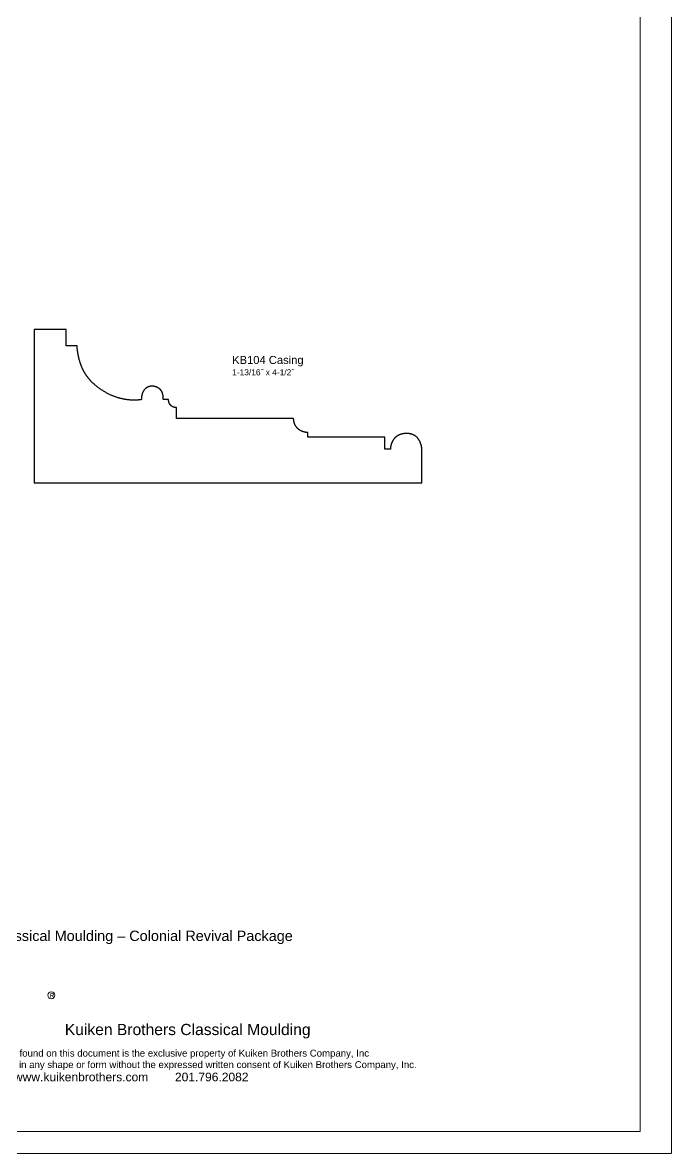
# Model space of a CAD drawing. Extents: x -4.3 to 9, y -5.5 to 16.6.
# Drawn here: x 1.44 to 8.98, y -5.5 to 7.64 of the extents above; entities that cross this region are included whole.
import ezdxf

# ---------------------------------------------------------------- set-up
doc = ezdxf.new("R2010")
doc.units = 0
doc.header["$MEASUREMENT"] = 0
doc.layers.add('DO NOT PLOT', color=2, linetype='Continuous', plot=False)
doc.layers.add('LAYER_1', color=7, linetype='Continuous')

# ---------------------------------------------------------------- blocks, each defined once
blk = doc.blocks.new('KB104- Casing')
at = {"flags": 128}
blk.add_lwpolyline([(0, 1.09349), (0, 1.0667), (0, 1.03974), (0, 1.01265), (0, 0.98545), (0, 0.95815), (0, 0.93079), (0, 0.90339), (0, 0.87596), (0, 0.84854), (0, 0.82114), (0, 0.79379), (0, 0.76652), (0, 0.73934), (0, 0.71227), (0, 0.68535), (0, 0.6586), (0, 0.63203), (0, 0.60567), (0, 0.57954), (0, 0.55368), (0, 0.52809), (0, 0.5028), (0, 0.47785), (0, 0.45324), (0, 0.429), (0, 0.40516), (0, 0.38174), (0, 0.35876), (0, 0.33625), (0, 0.31422), (0, 0.29271), (0, 0.27173), (0, 0.25131), (0, 0.23147), (0, 0.21223), (0, 0.19362), (0, 0.17566), (0, 0.15837), (0, 0.14178), (0, 0.12591), (0, 0.11078), (0, 0.09642), (0, 0.08285), (0, 0.07008), (0, 0.05816), (0, 0.04709), (0, 0.0369), (0, 0.02762), (0, 0.01926), (0, 0.01186), (0, 0.00543), (0, 0), (0, -0.00442), (0, -0.00779), (0, -0.01009), (0, -0.0113), (0.00023, -0.0115), (0.0028, -0.0115), (0.00813, -0.0115), (0.01617, -0.0115), (0.02687, -0.0115), (0.04015, -0.0115), (0.05597, -0.0115), (0.07427, -0.0115), (0.09498, -0.0115), (0.11805, -0.0115), (0.14342, -0.0115), (0.17104, -0.0115), (0.20083, -0.0115), (0.23275, -0.0115), (0.26674, -0.0115), (0.30273, -0.0115), (0.34067, -0.0115), (0.3805, -0.0115), (0.42216, -0.0115), (0.4656, -0.0115), (0.51075, -0.0115), (0.55756, -0.0115), (0.60596, -0.0115), (0.6559, -0.0115), (0.70733, -0.0115), (0.76017, -0.0115), (0.81438, -0.0115), (0.8699, -0.0115), (0.92666, -0.0115), (0.98461, -0.0115), (1.04368, -0.0115), (1.10383, -0.0115), (1.16499, -0.0115), (1.22711, -0.0115), (1.29012, -0.0115), (1.35396, -0.0115), (1.41859, -0.0115), (1.48393, -0.0115), (1.54994, -0.0115), (1.61655, -0.0115), (1.6837, -0.0115), (1.75134, -0.0115), (1.8194, -0.0115), (1.88783, -0.0115), (1.95658, -0.0115), (2.02557, -0.0115), (2.09476, -0.0115), (2.16408, -0.0115), (2.23348, -0.0115), (2.30289, -0.0115), (2.37226, -0.0115), (2.44154, -0.0115), (2.51065, -0.0115), (2.57955, -0.0115), (2.64817, -0.0115), (2.71646, -0.0115), (2.78436, -0.0115), (2.85181, -0.0115), (2.91874, -0.0115), (2.98511, -0.0115), (3.05085, -0.0115), (3.11591, -0.0115), (3.18022, -0.0115), (3.24373, -0.0115), (3.30638, -0.0115), (3.36812, -0.0115), (3.42887, -0.0115), (3.48859, -0.0115), (3.54721, -0.0115), (3.60468, -0.0115), (3.66094, -0.0115), (3.71592, -0.0115), (3.76958, -0.0115), (3.82185, -0.0115), (3.87268, -0.0115), (3.922, -0.0115), (3.96976, -0.0115), (4.01589, -0.0115), (4.06035, -0.0115), (4.10307, -0.0115), (4.14399, -0.0115), (4.18305, -0.0115), (4.22021, -0.0115), (4.25538, -0.0115), (4.28853, -0.0115), (4.31959, -0.0115), (4.3485, -0.0115), (4.3752, -0.0115), (4.39964, -0.0115), (4.42175, -0.0115), (4.44148, -0.0115), (4.45877, -0.0115), (4.47356, -0.0115), (4.48579, -0.0115), (4.49541, -0.0115), (4.50235, -0.0115), (4.50656, -0.0115), (4.50797, -0.0115), (4.50797, -0.01138), (4.50797, -0.01102), (4.50797, -0.01042), (4.50797, -0.0096), (4.50797, -0.00855), (4.50797, -0.00728), (4.50797, -0.0058), (4.50797, -0.00411), (4.50797, -0.00222), (4.50797, -0.00012), (4.50797, 0.00217), (4.50797, 0.00464), (4.50797, 0.00731), (4.50797, 0.01015), (4.50797, 0.01316), (4.50797, 0.01634), (4.50797, 0.01969), (4.50797, 0.0232), (4.50797, 0.02686), (4.50797, 0.03067), (4.50797, 0.03462), (4.50797, 0.03872), (4.50797, 0.04294), (4.50797, 0.0473), (4.50797, 0.05178), (4.50797, 0.05638), (4.50797, 0.06109), (4.50797, 0.06591), (4.50797, 0.07084), (4.50797, 0.07586), (4.50797, 0.08098), (4.50797, 0.08618), (4.50797, 0.09147), (4.50797, 0.09684), (4.50797, 0.10229), (4.50797, 0.1078), (4.50797, 0.11337), (4.50797, 0.11901), (4.50797, 0.12469), (4.50797, 0.13043), (4.50797, 0.13621), (4.50797, 0.14203), (4.50797, 0.14788), (4.50797, 0.15376), (4.50797, 0.15967), (4.50797, 0.16559), (4.50797, 0.17153), (4.50797, 0.17747), (4.50797, 0.18342), (4.50797, 0.18937), (4.50797, 0.19531), (4.50797, 0.20124), (4.50797, 0.20715), (4.50797, 0.21304), (4.50797, 0.21891), (4.50797, 0.22474), (4.50797, 0.23054), (4.50797, 0.23629), (4.50797, 0.242), (4.50797, 0.24765), (4.50797, 0.25325), (4.50797, 0.25879), (4.50797, 0.26426), (4.50797, 0.26966), (4.50797, 0.27499), (4.50797, 0.28023), (4.50797, 0.28538), (4.50797, 0.29045), (4.50797, 0.29541), (4.50797, 0.30028), (4.50797, 0.30503), (4.50797, 0.30968), (4.50797, 0.31421), (4.50797, 0.31862), (4.50797, 0.3229), (4.50797, 0.32704), (4.50797, 0.33105), (4.50797, 0.33492), (4.50797, 0.33865), (4.50797, 0.34222), (4.50797, 0.34563), (4.50797, 0.34888), (4.50797, 0.35197), (4.50797, 0.35488), (4.50797, 0.35761), (4.50797, 0.36017), (4.50797, 0.36253), (4.50797, 0.36471), (4.50797, 0.36669), (4.50797, 0.36846), (4.50797, 0.37003), (4.50797, 0.37138), (4.50797, 0.37252), (4.50797, 0.37344), (4.50797, 0.37413), (4.50797, 0.37459), (4.50797, 0.3748), (4.50797, 0.37485), (4.50797, 0.37497), (4.50797, 0.37522), (4.50795, 0.37558), (4.50794, 0.37604), (4.50791, 0.37662), (4.50788, 0.3773), (4.50784, 0.37808), (4.50779, 0.37897), (4.50773, 0.37995), (4.50766, 0.38103), (4.50757, 0.3822), (4.50747, 0.38347), (4.50735, 0.38482), (4.50721, 0.38626), (4.50706, 0.38778), (4.50689, 0.38938), (4.5067, 0.39106), (4.50648, 0.39282), (4.50625, 0.39465), (4.50599, 0.39655), (4.50571, 0.39853), (4.5054, 0.40056), (4.50506, 0.40266), (4.5047, 0.40483), (4.50431, 0.40705), (4.50389, 0.40933), (4.50343, 0.41166), (4.50295, 0.41405), (4.50243, 0.41648), (4.50188, 0.41896), (4.50129, 0.42149), (4.50067, 0.42406), (4.5, 0.42666), (4.4993, 0.42931), (4.49856, 0.43198), (4.49778, 0.4347), (4.49696, 0.43744), (4.49609, 0.4402), (4.49518, 0.44299), (4.49422, 0.44581), (4.49322, 0.44864), (4.49217, 0.4515), (4.49107, 0.45436), (4.48992, 0.45724), (4.48872, 0.46013), (4.48747, 0.46303), (4.48616, 0.46593), (4.4848, 0.46884), (4.48339, 0.47174), (4.48192, 0.47464), (4.48039, 0.47754), (4.4788, 0.48043), (4.47715, 0.48331), (4.47545, 0.48618), (4.47368, 0.48904), (4.47185, 0.49188), (4.46995, 0.4947), (4.46799, 0.4975), (4.46596, 0.50027), (4.46387, 0.50302), (4.4617, 0.50573), (4.45947, 0.50842), (4.45716, 0.51107), (4.45479, 0.51369), (4.45234, 0.51626), (4.44982, 0.5188), (4.44722, 0.52129), (4.44455, 0.52373), (4.4418, 0.52613), (4.43897, 0.52848), (4.43606, 0.53077), (4.43307, 0.533), (4.43, 0.53518), (4.42684, 0.5373), (4.42361, 0.53935), (4.42028, 0.54133), (4.41687, 0.54325), (4.41338, 0.5451), (4.40979, 0.54688), (4.40612, 0.54857), (4.40236, 0.55019), (4.3985, 0.55173), (4.39455, 0.55319), (4.39051, 0.55456), (4.38637, 0.55585), (4.38214, 0.55704), (4.37781, 0.55814), (4.37338, 0.55915), (4.36886, 0.56005), (4.36423, 0.56086), (4.3595, 0.56157), (4.35467, 0.56217), (4.34973, 0.56266), (4.34469, 0.56304), (4.33955, 0.56331), (4.33429, 0.56347), (4.32887, 0.5635), (4.32319, 0.56343), (4.31762, 0.56323), (4.31217, 0.56293), (4.30683, 0.56252), (4.30161, 0.562), (4.29649, 0.56138), (4.29149, 0.56066), (4.28659, 0.55984), (4.2818, 0.55892), (4.27712, 0.55791), (4.27254, 0.55681), (4.26807, 0.55562), (4.2637, 0.55434), (4.25943, 0.55298), (4.25526, 0.55153), (4.25119, 0.55001), (4.24722, 0.5484), (4.24334, 0.54672), (4.23956, 0.54497), (4.23588, 0.54315), (4.23229, 0.54126), (4.22879, 0.53931), (4.22538, 0.53729), (4.22206, 0.53521), (4.21883, 0.53308), (4.21568, 0.53088), (4.21262, 0.52864), (4.20965, 0.52634), (4.20676, 0.52399), (4.20395, 0.5216), (4.20123, 0.51916), (4.19858, 0.51668), (4.19601, 0.51417), (4.19352, 0.51161), (4.19111, 0.50902), (4.18877, 0.5064), (4.18651, 0.50375), (4.18432, 0.50107), (4.1822, 0.49836), (4.18015, 0.49564), (4.17817, 0.49289), (4.17626, 0.49013), (4.17441, 0.48735), (4.17263, 0.48455), (4.17092, 0.48175), (4.16927, 0.47893), (4.16768, 0.47612), (4.16615, 0.47329), (4.16468, 0.47047), (4.16327, 0.46765), (4.16192, 0.46483), (4.16063, 0.46201), (4.15939, 0.45921), (4.1582, 0.45642), (4.15706, 0.45363), (4.15598, 0.45087), (4.15495, 0.44812), (4.15396, 0.44539), (4.15303, 0.44269), (4.15214, 0.44001), (4.1513, 0.43735), (4.1505, 0.43473), (4.14974, 0.43214), (4.14903, 0.42958), (4.14835, 0.42706), (4.14772, 0.42458), (4.14712, 0.42214), (4.14656, 0.41975), (4.14604, 0.4174), (4.14555, 0.4151), (4.1451, 0.41285), (4.14467, 0.41066), (4.14428, 0.40852), (4.14392, 0.40644), (4.14359, 0.40442), (4.14328, 0.40246), (4.143, 0.40057), (4.14275, 0.39874), (4.14252, 0.39699), (4.14232, 0.39531), (4.14213, 0.3937), (4.14197, 0.39217), (4.14182, 0.39072), (4.14169, 0.38935), (4.14158, 0.38807), (4.14149, 0.38688), (4.14141, 0.38577), (4.14134, 0.38475), (4.14129, 0.38383), (4.14124, 0.38301), (4.14121, 0.38228), (4.14118, 0.38166), (4.14116, 0.38113), (4.14115, 0.38072), (4.14114, 0.38041), (4.14114, 0.38022), (4.14114, 0.38013), (4.14113, 0.38013), (4.14108, 0.38013), (4.14099, 0.38013), (4.14087, 0.38013), (4.1407, 0.38013), (4.14051, 0.38013), (4.14028, 0.38013), (4.14001, 0.38013), (4.13971, 0.38013), (4.13938, 0.38013), (4.13902, 0.38013), (4.13862, 0.38013), (4.1382, 0.38013), (4.13775, 0.38013), (4.13726, 0.38013), (4.13676, 0.38013), (4.13622, 0.38013), (4.13566, 0.38013), (4.13507, 0.38013), (4.13446, 0.38013), (4.13383, 0.38013), (4.13317, 0.38013), (4.13249, 0.38013), (4.13179, 0.38013), (4.13107, 0.38013), (4.13033, 0.38013), (4.12957, 0.38013), (4.1288, 0.38013), (4.128, 0.38013), (4.1272, 0.38013), (4.12637, 0.38013), (4.12553, 0.38013), (4.12468, 0.38013), (4.12381, 0.38013), (4.12294, 0.38013), (4.12205, 0.38013), (4.12115, 0.38013), (4.12024, 0.38013), (4.11932, 0.38013), (4.11839, 0.38013), (4.11746, 0.38013), (4.11652, 0.38013), (4.11558, 0.38013), (4.11463, 0.38013), (4.11367, 0.38013), (4.11271, 0.38013), (4.11175, 0.38013), (4.11079, 0.38013), (4.10983, 0.38013), (4.10887, 0.38013), (4.10791, 0.38013), (4.10695, 0.38013), (4.10599, 0.38013), (4.10504, 0.38013), (4.10409, 0.38013), (4.10314, 0.38013), (4.1022, 0.38013), (4.10127, 0.38013), (4.10035, 0.38013), (4.09943, 0.38013), (4.09852, 0.38013), (4.09762, 0.38013), (4.09674, 0.38013), (4.09586, 0.38013), (4.095, 0.38013), (4.09415, 0.38013), (4.09331, 0.38013), (4.09249, 0.38013), (4.09168, 0.38013), (4.09089, 0.38013), (4.09011, 0.38013), (4.08936, 0.38013), (4.08862, 0.38013), (4.0879, 0.38013), (4.08721, 0.38013), (4.08653, 0.38013), (4.08588, 0.38013), (4.08525, 0.38013), (4.08464, 0.38013), (4.08406, 0.38013), (4.0835, 0.38013), (4.08297, 0.38013), (4.08246, 0.38013), (4.08198, 0.38013), (4.08153, 0.38013), (4.08112, 0.38013), (4.08073, 0.38013), (4.08037, 0.38013), (4.08004, 0.38013), (4.07974, 0.38013), (4.07948, 0.38013), (4.07926, 0.38013), (4.07906, 0.38013), (4.07891, 0.38013), (4.07879, 0.38013), (4.07871, 0.38013), (4.07866, 0.38013), (4.07865, 0.38013), (4.07865, 0.38021), (4.07865, 0.38037), (4.07865, 0.38062), (4.07865, 0.38095), (4.07865, 0.38137), (4.07865, 0.38186), (4.07865, 0.38243), (4.07865, 0.38308), (4.07865, 0.3838), (4.07865, 0.38459), (4.07865, 0.38545), (4.07865, 0.38639), (4.07865, 0.38738), (4.07865, 0.38845), (4.07865, 0.38957), (4.07865, 0.39076), (4.07865, 0.39201), (4.07865, 0.39331), (4.07865, 0.39467), (4.07865, 0.39609), (4.07865, 0.39755), (4.07865, 0.39907), (4.07865, 0.40063), (4.07865, 0.40224), (4.07865, 0.4039), (4.07865, 0.4056), (4.07865, 0.40734), (4.07865, 0.40912), (4.07865, 0.41093), (4.07865, 0.41279), (4.07865, 0.41467), (4.07865, 0.41659), (4.07865, 0.41854), (4.07865, 0.42051), (4.07865, 0.42251), (4.07865, 0.42454), (4.07865, 0.42659), (4.07865, 0.42866), (4.07865, 0.43075), (4.07865, 0.43285), (4.07865, 0.43498), (4.07865, 0.43711), (4.07865, 0.43926), (4.07865, 0.44141), (4.07865, 0.44358), (4.07865, 0.44575), (4.07865, 0.44792), (4.07865, 0.4501), (4.07865, 0.45228), (4.07865, 0.45445), (4.07865, 0.45663), (4.07865, 0.4588), (4.07865, 0.46096), (4.07865, 0.46311), (4.07865, 0.46525), (4.07865, 0.46738), (4.07865, 0.4695), (4.07865, 0.4716), (4.07865, 0.47368), (4.07865, 0.47575), (4.07865, 0.47779), (4.07865, 0.47981), (4.07865, 0.4818), (4.07865, 0.48377), (4.07865, 0.48571), (4.07865, 0.48761), (4.07865, 0.48949), (4.07865, 0.49133), (4.07865, 0.49313), (4.07865, 0.4949), (4.07865, 0.49663), (4.07865, 0.49831), (4.07865, 0.49996), (4.07865, 0.50155), (4.07865, 0.5031), (4.07865, 0.5046), (4.07865, 0.50605), (4.07865, 0.50745), (4.07865, 0.50879), (4.07865, 0.51008), (4.07865, 0.51131), (4.07865, 0.51247), (4.07865, 0.51358), (4.07865, 0.51462), (4.07865, 0.5156), (4.07865, 0.51651), (4.07865, 0.51735), (4.07865, 0.51812), (4.07865, 0.51882), (4.07865, 0.51944), (4.07865, 0.51999), (4.07865, 0.52045), (4.07865, 0.52084), (4.07865, 0.52115), (4.07865, 0.52137), (4.07865, 0.52151), (4.07865, 0.52155), (4.0784, 0.52155), (4.07758, 0.52155), (4.07623, 0.52155), (4.07433, 0.52155), (4.07192, 0.52155), (4.069, 0.52155), (4.06558, 0.52155), (4.06167, 0.52155), (4.05729, 0.52155), (4.05244, 0.52155), (4.04714, 0.52155), (4.04141, 0.52155), (4.03524, 0.52155), (4.02866, 0.52155), (4.02167, 0.52155), (4.01429, 0.52155), (4.00653, 0.52155), (3.99839, 0.52155), (3.9899, 0.52155), (3.98106, 0.52155), (3.97189, 0.52155), (3.96239, 0.52155), (3.95258, 0.52155), (3.94248, 0.52155), (3.93208, 0.52155), (3.9214, 0.52155), (3.91046, 0.52155), (3.89927, 0.52155), (3.88784, 0.52155), (3.87617, 0.52155), (3.86429, 0.52155), (3.8522, 0.52155), (3.83991, 0.52155), (3.82744, 0.52155), (3.8148, 0.52155), (3.802, 0.52155), (3.78905, 0.52155), (3.77596, 0.52155), (3.76275, 0.52155), (3.74943, 0.52155), (3.736, 0.52155), (3.72248, 0.52155), (3.70888, 0.52155), (3.69522, 0.52155), (3.6815, 0.52155), (3.66774, 0.52155), (3.65394, 0.52155), (3.64013, 0.52155), (3.6263, 0.52155), (3.61248, 0.52155), (3.59868, 0.52155), (3.58489, 0.52155), (3.57115, 0.52155), (3.55746, 0.52155), (3.54383, 0.52155), (3.53027, 0.52155), (3.51679, 0.52155), (3.50342, 0.52155), (3.49015, 0.52155), (3.47699, 0.52155), (3.46397, 0.52155), (3.4511, 0.52155), (3.43837, 0.52155), (3.42582, 0.52155), (3.41344, 0.52155), (3.40125, 0.52155), (3.38926, 0.52155), (3.37749, 0.52155), (3.36593, 0.52155), (3.35462, 0.52155), (3.34355, 0.52155), (3.33274, 0.52155), (3.32221, 0.52155), (3.31195, 0.52155), (3.30199, 0.52155), (3.29234, 0.52155), (3.283, 0.52155), (3.27399, 0.52155), (3.26533, 0.52155), (3.25701, 0.52155), (3.24907, 0.52155), (3.24149, 0.52155), (3.23431, 0.52155), (3.22752, 0.52155), (3.22114, 0.52155), (3.21519, 0.52155), (3.20967, 0.52155), (3.2046, 0.52155), (3.19998, 0.52155), (3.19584, 0.52155), (3.19217, 0.52155), (3.189, 0.52155), (3.18633, 0.52155), (3.18417, 0.52155), (3.18255, 0.52155), (3.18146, 0.52155), (3.18092, 0.52155), (3.18087, 0.52156), (3.18087, 0.52159), (3.18087, 0.52166), (3.18087, 0.52176), (3.18087, 0.52189), (3.18087, 0.52204), (3.18087, 0.52223), (3.18087, 0.52245), (3.18087, 0.52269), (3.18087, 0.52296), (3.18087, 0.52326), (3.18087, 0.52359), (3.18087, 0.52394), (3.18087, 0.52431), (3.18087, 0.52471), (3.18087, 0.52513), (3.18087, 0.52558), (3.18087, 0.52604), (3.18087, 0.52653), (3.18087, 0.52704), (3.18087, 0.52756), (3.18087, 0.52811), (3.18087, 0.52868), (3.18087, 0.52926), (3.18087, 0.52986), (3.18087, 0.53047), (3.18087, 0.53111), (3.18087, 0.53175), (3.18087, 0.53242), (3.18087, 0.53309), (3.18087, 0.53378), (3.18087, 0.53448), (3.18087, 0.53519), (3.18087, 0.53592), (3.18087, 0.53665), (3.18087, 0.53739), (3.18087, 0.53815), (3.18087, 0.53891), (3.18087, 0.53967), (3.18087, 0.54045), (3.18087, 0.54123), (3.18087, 0.54202), (3.18087, 0.54281), (3.18087, 0.5436), (3.18087, 0.5444), (3.18087, 0.54521), (3.18087, 0.54601), (3.18087, 0.54682), (3.18087, 0.54762), (3.18087, 0.54843), (3.18087, 0.54924), (3.18087, 0.55004), (3.18087, 0.55084), (3.18087, 0.55164), (3.18087, 0.55244), (3.18087, 0.55323), (3.18087, 0.55402), (3.18087, 0.55481), (3.18087, 0.55558), (3.18087, 0.55635), (3.18087, 0.55712), (3.18087, 0.55787), (3.18087, 0.55862), (3.18087, 0.55936), (3.18087, 0.56008), (3.18087, 0.5608), (3.18087, 0.5615), (3.18087, 0.56219), (3.18087, 0.56287), (3.18087, 0.56354), (3.18087, 0.56419), (3.18087, 0.56483), (3.18087, 0.56545), (3.18087, 0.56606), (3.18087, 0.56664), (3.18087, 0.56722), (3.18087, 0.56777), (3.18087, 0.5683), (3.18087, 0.56882), (3.18087, 0.56931), (3.18087, 0.56978), (3.18087, 0.57023), (3.18087, 0.57066), (3.18087, 0.57107), (3.18087, 0.57145), (3.18087, 0.57181), (3.18087, 0.57214), (3.18087, 0.57245), (3.18087, 0.57273), (3.18087, 0.57298), (3.18087, 0.57321), (3.18087, 0.5734), (3.18087, 0.57357), (3.18087, 0.57371), (3.18087, 0.57382), (3.18087, 0.57389), (3.18087, 0.57394), (3.18086, 0.57395), (3.1808, 0.57395), (3.18064, 0.57395), (3.18039, 0.57395), (3.18004, 0.57396), (3.1796, 0.57397), (3.17908, 0.57399), (3.17846, 0.57401), (3.17776, 0.57404), (3.17698, 0.57408), (3.17612, 0.57413), (3.17518, 0.57419), (3.17416, 0.57426), (3.17307, 0.57435), (3.1719, 0.57445), (3.17066, 0.57456), (3.16936, 0.57469), (3.16798, 0.57484), (3.16655, 0.575), (3.16504, 0.57519), (3.16348, 0.57539), (3.16186, 0.57562), (3.16018, 0.57587), (3.15845, 0.57614), (3.15666, 0.57644), (3.15482, 0.57676), (3.15293, 0.57711), (3.151, 0.57749), (3.14902, 0.57789), (3.14699, 0.57833), (3.14493, 0.5788), (3.14282, 0.5793), (3.14068, 0.57983), (3.13851, 0.5804), (3.13629, 0.581), (3.13405, 0.58164), (3.13178, 0.58232), (3.12948, 0.58303), (3.12716, 0.58379), (3.12481, 0.58458), (3.12244, 0.58542), (3.12006, 0.5863), (3.11765, 0.58723), (3.11523, 0.5882), (3.11279, 0.58921), (3.11035, 0.59027), (3.10789, 0.59139), (3.10543, 0.59255), (3.10296, 0.59376), (3.10049, 0.59502), (3.09801, 0.59633), (3.09554, 0.5977), (3.09307, 0.59912), (3.0906, 0.6006), (3.08814, 0.60214), (3.08569, 0.60373), (3.08325, 0.60538), (3.08082, 0.6071), (3.0784, 0.60887), (3.076, 0.61071), (3.07362, 0.6126), (3.07126, 0.61457), (3.06892, 0.6166), (3.0666, 0.61869), (3.06431, 0.62085), (3.06205, 0.62308), (3.05982, 0.62538), (3.05762, 0.62776), (3.05546, 0.6302), (3.05333, 0.63271), (3.05124, 0.6353), (3.04919, 0.63797), (3.04718, 0.64071), (3.04522, 0.64353), (3.0433, 0.64642), (3.04143, 0.6494), (3.03961, 0.65245), (3.03784, 0.65559), (3.03613, 0.65881), (3.03447, 0.66211), (3.03287, 0.6655), (3.03133, 0.66898), (3.02985, 0.67254), (3.02843, 0.67618), (3.02708, 0.67992), (3.0258, 0.68375), (3.02459, 0.68767), (3.02345, 0.69168), (3.02238, 0.69578), (3.02139, 0.69998), (3.02048, 0.70427), (3.01964, 0.70866), (3.01889, 0.71315), (3.01822, 0.71773), (3.01764, 0.72242), (3.01714, 0.7272), (3.01674, 0.73209), (3.01643, 0.73708), (3.01613, 0.73846), (3.01509, 0.73846), (3.01322, 0.73846), (3.01053, 0.73846), (3.00706, 0.73846), (3.0028, 0.73846), (2.99779, 0.73846), (2.99203, 0.73846), (2.98556, 0.73846), (2.97837, 0.73846), (2.9705, 0.73846), (2.96196, 0.73846), (2.95276, 0.73846), (2.94293, 0.73846), (2.93248, 0.73846), (2.92143, 0.73846), (2.9098, 0.73846), (2.8976, 0.73846), (2.88486, 0.73846), (2.87159, 0.73846), (2.8578, 0.73846), (2.84353, 0.73846), (2.82877, 0.73846), (2.81356, 0.73846), (2.7979, 0.73846), (2.78182, 0.73846), (2.76534, 0.73846), (2.74847, 0.73846), (2.73123, 0.73846), (2.71363, 0.73846), (2.6957, 0.73846), (2.67745, 0.73846), (2.65891, 0.73846), (2.64008, 0.73846), (2.62098, 0.73846), (2.60164, 0.73846), (2.58207, 0.73846), (2.56229, 0.73846), (2.54231, 0.73846), (2.52216, 0.73846), (2.50185, 0.73846), (2.4814, 0.73846), (2.46082, 0.73846), (2.44014, 0.73846), (2.41938, 0.73846), (2.39854, 0.73846), (2.37765, 0.73846), (2.35672, 0.73846), (2.33578, 0.73846), (2.31484, 0.73846), (2.29391, 0.73846), (2.27302, 0.73846), (2.25219, 0.73846), (2.23142, 0.73846), (2.21075, 0.73846), (2.19018, 0.73846), (2.16973, 0.73846), (2.14943, 0.73846), (2.12928, 0.73846), (2.10932, 0.73846), (2.08954, 0.73846), (2.06998, 0.73846), (2.05065, 0.73846), (2.03157, 0.73846), (2.01275, 0.73846), (1.99422, 0.73846), (1.97599, 0.73846), (1.95807, 0.73846), (1.94049, 0.73846), (1.92326, 0.73846), (1.90641, 0.73846), (1.88994, 0.73846), (1.87388, 0.73846), (1.85825, 0.73846), (1.84306, 0.73846), (1.82832, 0.73846), (1.81407, 0.73846), (1.8003, 0.73846), (1.78706, 0.73846), (1.77434, 0.73846), (1.76217, 0.73846), (1.75056, 0.73846), (1.73954, 0.73846), (1.72912, 0.73846), (1.71931, 0.73846), (1.71015, 0.73846), (1.70164, 0.73846), (1.69379, 0.73846), (1.68664, 0.73846), (1.6802, 0.73846), (1.67448, 0.73846), (1.6695, 0.73846), (1.66528, 0.73846), (1.66184, 0.73846), (1.65919, 0.73846), (1.65735, 0.73846), (1.65635, 0.73846), (1.65615, 0.73846), (1.65615, 0.73853), (1.65615, 0.73867), (1.65615, 0.73888), (1.65615, 0.73917), (1.65615, 0.73954), (1.65615, 0.73997), (1.65615, 0.74047), (1.65615, 0.74104), (1.65615, 0.74167), (1.65615, 0.74237), (1.65615, 0.74313), (1.65615, 0.74395), (1.65615, 0.74483), (1.65615, 0.74577), (1.65615, 0.74676), (1.65615, 0.74781), (1.65615, 0.74891), (1.65615, 0.75006), (1.65615, 0.75126), (1.65615, 0.7525), (1.65615, 0.7538), (1.65615, 0.75514), (1.65615, 0.75652), (1.65615, 0.75794), (1.65615, 0.7594), (1.65615, 0.7609), (1.65615, 0.76244), (1.65615, 0.76401), (1.65615, 0.76561), (1.65615, 0.76725), (1.65615, 0.76891), (1.65615, 0.7706), (1.65615, 0.77232), (1.65615, 0.77407), (1.65615, 0.77584), (1.65615, 0.77763), (1.65615, 0.77944), (1.65615, 0.78127), (1.65615, 0.78311), (1.65615, 0.78497), (1.65615, 0.78685), (1.65615, 0.78873), (1.65615, 0.79063), (1.65615, 0.79253), (1.65615, 0.79445), (1.65615, 0.79636), (1.65615, 0.79829), (1.65615, 0.80021), (1.65615, 0.80213), (1.65615, 0.80406), (1.65615, 0.80598), (1.65615, 0.80789), (1.65615, 0.80981), (1.65615, 0.81171), (1.65615, 0.8136), (1.65615, 0.81549), (1.65615, 0.81736), (1.65615, 0.81922), (1.65615, 0.82106), (1.65615, 0.82288), (1.65615, 0.82469), (1.65615, 0.82647), (1.65615, 0.82823), (1.65615, 0.82997), (1.65615, 0.83169), (1.65615, 0.83338), (1.65615, 0.83503), (1.65615, 0.83666), (1.65615, 0.83826), (1.65615, 0.83982), (1.65615, 0.84135), (1.65615, 0.84284), (1.65615, 0.84429), (1.65615, 0.84571), (1.65615, 0.84708), (1.65615, 0.84841), (1.65615, 0.84969), (1.65615, 0.85093), (1.65615, 0.85211), (1.65615, 0.85325), (1.65615, 0.85434), (1.65615, 0.85538), (1.65615, 0.85636), (1.65615, 0.85728), (1.65615, 0.85815), (1.65615, 0.85895), (1.65615, 0.8597), (1.65615, 0.86038), (1.65615, 0.861), (1.65615, 0.86156), (1.65615, 0.86204), (1.65615, 0.86246), (1.65615, 0.8628), (1.65615, 0.86308), (1.65615, 0.86328), (1.65615, 0.8634), (1.65615, 0.86345), (1.65613, 0.86345), (1.65605, 0.86344), (1.65592, 0.86344), (1.65574, 0.86344), (1.65551, 0.86344), (1.65523, 0.86344), (1.6549, 0.86344), (1.65453, 0.86345), (1.6541, 0.86346), (1.65363, 0.86347), (1.65312, 0.86349), (1.65257, 0.86352), (1.65197, 0.86355), (1.65133, 0.86358), (1.65065, 0.86363), (1.64993, 0.86368), (1.64918, 0.86374), (1.64839, 0.86382), (1.64756, 0.8639), (1.6467, 0.86399), (1.6458, 0.86409), (1.64488, 0.86421), (1.64392, 0.86434), (1.64293, 0.86448), (1.64191, 0.86464), (1.64087, 0.86481), (1.6398, 0.865), (1.6387, 0.8652), (1.63757, 0.86542), (1.63643, 0.86565), (1.63526, 0.86591), (1.63407, 0.86618), (1.63286, 0.86648), (1.63163, 0.86679), (1.63038, 0.86712), (1.62912, 0.86748), (1.62784, 0.86786), (1.62654, 0.86826), (1.62523, 0.86868), (1.62391, 0.86913), (1.62257, 0.8696), (1.62123, 0.8701), (1.61987, 0.87062), (1.61851, 0.87117), (1.61714, 0.87175), (1.61576, 0.87235), (1.61438, 0.87299), (1.61299, 0.87365), (1.6116, 0.87434), (1.61021, 0.87507), (1.60882, 0.87582), (1.60743, 0.87661), (1.60604, 0.87743), (1.60465, 0.87828), (1.60326, 0.87917), (1.60188, 0.88009), (1.60051, 0.88104), (1.59914, 0.88204), (1.59778, 0.88306), (1.59643, 0.88413), (1.59509, 0.88523), (1.59376, 0.88638), (1.59244, 0.88756), (1.59113, 0.88878), (1.58984, 0.89004), (1.58857, 0.89134), (1.58731, 0.89269), (1.58607, 0.89407), (1.58484, 0.8955), (1.58364, 0.89698), (1.58246, 0.8985), (1.5813, 0.90006), (1.58016, 0.90167), (1.57904, 0.90332), (1.57796, 0.90503), (1.57689, 0.90678), (1.57586, 0.90857), (1.57485, 0.91042), (1.57387, 0.91232), (1.57292, 0.91427), (1.57201, 0.91627), (1.57112, 0.91832), (1.57028, 0.92042), (1.56946, 0.92257), (1.56868, 0.92478), (1.56794, 0.92705), (1.56724, 0.92937), (1.56657, 0.93174), (1.56595, 0.93417), (1.56536, 0.93666), (1.56482, 0.9392), (1.56433, 0.94181), (1.56387, 0.94447), (1.56347, 0.94719), (1.56311, 0.94997), (1.56279, 0.95282), (1.56253, 0.95572), (1.56241, 0.9572), (1.56237, 0.9572), (1.56229, 0.9572), (1.56218, 0.9572), (1.56203, 0.9572), (1.56184, 0.9572), (1.56162, 0.9572), (1.56136, 0.9572), (1.56107, 0.9572), (1.56075, 0.9572), (1.56039, 0.9572), (1.56001, 0.9572), (1.55959, 0.9572), (1.55915, 0.9572), (1.55867, 0.9572), (1.55817, 0.9572), (1.55764, 0.9572), (1.55709, 0.9572), (1.55651, 0.9572), (1.5559, 0.9572), (1.55528, 0.9572), (1.55463, 0.9572), (1.55395, 0.9572), (1.55326, 0.9572), (1.55254, 0.9572), (1.55181, 0.9572), (1.55106, 0.9572), (1.55028, 0.9572), (1.5495, 0.9572), (1.54869, 0.9572), (1.54787, 0.9572), (1.54704, 0.9572), (1.54619, 0.9572), (1.54532, 0.9572), (1.54445, 0.9572), (1.54356, 0.9572), (1.54267, 0.9572), (1.54176, 0.9572), (1.54084, 0.9572), (1.53992, 0.9572), (1.53899, 0.9572), (1.53805, 0.9572), (1.53711, 0.9572), (1.53616, 0.9572), (1.5352, 0.9572), (1.53425, 0.9572), (1.53329, 0.9572), (1.53232, 0.9572), (1.53136, 0.9572), (1.5304, 0.9572), (1.52944, 0.9572), (1.52848, 0.9572), (1.52752, 0.9572), (1.52657, 0.9572), (1.52561, 0.9572), (1.52467, 0.9572), (1.52373, 0.9572), (1.52279, 0.9572), (1.52187, 0.9572), (1.52095, 0.9572), (1.52004, 0.9572), (1.51913, 0.9572), (1.51824, 0.9572), (1.51736, 0.9572), (1.5165, 0.9572), (1.51564, 0.9572), (1.5148, 0.9572), (1.51397, 0.9572), (1.51316, 0.9572), (1.51237, 0.9572), (1.51159, 0.9572), (1.51083, 0.9572), (1.51009, 0.9572), (1.50936, 0.9572), (1.50866, 0.9572), (1.50798, 0.9572), (1.50732, 0.9572), (1.50668, 0.9572), (1.50607, 0.9572), (1.50548, 0.9572), (1.50491, 0.9572), (1.50437, 0.9572), (1.50386, 0.9572), (1.50337, 0.9572), (1.50292, 0.9572), (1.50249, 0.9572), (1.50209, 0.9572), (1.50172, 0.9572), (1.50139, 0.9572), (1.50109, 0.9572), (1.50081, 0.9572), (1.50058, 0.9572), (1.50038, 0.9572), (1.50021, 0.9572), (1.50008, 0.9572), (1.49999, 0.9572), (1.49993, 0.9572), (1.49992, 0.9572), (1.49992, 0.95725), (1.49995, 0.95738), (1.49998, 0.9576), (1.50002, 0.9579), (1.50008, 0.95828), (1.50014, 0.95873), (1.50021, 0.95927), (1.50029, 0.95987), (1.50037, 0.96055), (1.50045, 0.9613), (1.50054, 0.96212), (1.50063, 0.96301), (1.50072, 0.96397), (1.5008, 0.96499), (1.50089, 0.96607), (1.50097, 0.96721), (1.50105, 0.96842), (1.50112, 0.96968), (1.50118, 0.971), (1.50123, 0.97237), (1.50128, 0.9738), (1.50131, 0.97528), (1.50133, 0.97681), (1.50134, 0.97838), (1.50134, 0.98001), (1.50131, 0.98167), (1.50128, 0.98338), (1.50122, 0.98514), (1.50114, 0.98693), (1.50105, 0.98876), (1.50093, 0.99063), (1.50079, 0.99253), (1.50062, 0.99447), (1.50043, 0.99644), (1.50021, 0.99844), (1.49997, 1.00047), (1.49969, 1.00252), (1.49939, 1.0046), (1.49905, 1.0067), (1.49868, 1.00883), (1.49828, 1.01098), (1.49784, 1.01314), (1.49737, 1.01532), (1.49686, 1.01752), (1.49631, 1.01973), (1.49572, 1.02195), (1.49508, 1.02419), (1.49441, 1.02643), (1.49369, 1.02868), (1.49293, 1.03093), (1.49212, 1.03319), (1.49127, 1.03545), (1.49036, 1.03772), (1.48941, 1.03998), (1.48841, 1.04224), (1.48735, 1.04449), (1.48624, 1.04674), (1.48508, 1.04898), (1.48386, 1.05121), (1.48258, 1.05343), (1.48125, 1.05564), (1.47985, 1.05783), (1.4784, 1.06001), (1.47689, 1.06217), (1.47531, 1.06431), (1.47366, 1.06644), (1.47196, 1.06853), (1.47018, 1.07061), (1.46834, 1.07266), (1.46643, 1.07468), (1.46445, 1.07667), (1.46239, 1.07864), (1.46027, 1.08057), (1.45807, 1.08246), (1.4558, 1.08432), (1.45344, 1.08615), (1.45102, 1.08793), (1.44851, 1.08968), (1.44592, 1.09138), (1.44326, 1.09304), (1.44051, 1.09465), (1.43767, 1.09622), (1.43476, 1.09774), (1.43175, 1.0992), (1.42866, 1.10062), (1.42548, 1.10198), (1.42222, 1.10329), (1.41886, 1.10454), (1.4154, 1.10573), (1.41186, 1.10686), (1.40822, 1.10793), (1.40449, 1.10894), (1.40066, 1.10988), (1.39673, 1.11076), (1.3927, 1.11156), (1.38857, 1.1123), (1.38434, 1.11296), (1.3828, 1.11317), (1.38249, 1.11318), (1.38211, 1.1132), (1.38168, 1.11322), (1.38119, 1.11324), (1.38064, 1.11326), (1.38003, 1.11328), (1.37937, 1.1133), (1.37865, 1.11332), (1.37788, 1.11333), (1.37705, 1.11334), (1.37618, 1.11335), (1.37525, 1.11335), (1.37428, 1.11334), (1.37326, 1.11332), (1.3722, 1.1133), (1.37109, 1.11326), (1.36994, 1.11321), (1.36874, 1.11315), (1.36751, 1.11308), (1.36623, 1.113), (1.36492, 1.11289), (1.36357, 1.11278), (1.36219, 1.11264), (1.36077, 1.11249), (1.35931, 1.11232), (1.35783, 1.11213), (1.35632, 1.11192), (1.35477, 1.11169), (1.3532, 1.11143), (1.3516, 1.11115), (1.34998, 1.11085), (1.34833, 1.11052), (1.34666, 1.11016), (1.34497, 1.10978), (1.34325, 1.10936), (1.34152, 1.10892), (1.33977, 1.10845), (1.338, 1.10794), (1.33622, 1.10741), (1.33442, 1.10684), (1.33262, 1.10623), (1.33079, 1.10559), (1.32896, 1.10491), (1.32712, 1.1042), (1.32528, 1.10345), (1.32342, 1.10265), (1.32156, 1.10182), (1.3197, 1.10095), (1.31783, 1.10003), (1.31596, 1.09907), (1.3141, 1.09807), (1.31223, 1.09702), (1.31036, 1.09593), (1.3085, 1.09479), (1.30665, 1.0936), (1.3048, 1.09236), (1.30295, 1.09107), (1.30112, 1.08973), (1.29929, 1.08834), (1.29748, 1.0869), (1.29568, 1.0854), (1.29389, 1.08384), (1.29212, 1.08223), (1.29037, 1.08057), (1.28863, 1.07884), (1.28691, 1.07706), (1.28521, 1.07522), (1.28353, 1.07332), (1.28187, 1.07135), (1.28024, 1.06932), (1.27864, 1.06723), (1.27706, 1.06508), (1.2755, 1.06285), (1.27398, 1.06057), (1.27248, 1.05821), (1.27102, 1.05579), (1.26959, 1.05329), (1.2682, 1.05073), (1.26684, 1.04809), (1.26551, 1.04539), (1.26422, 1.0426), (1.26298, 1.03975), (1.26177, 1.03682), (1.2606, 1.03381), (1.25948, 1.03072), (1.2584, 1.02756), (1.25737, 1.02432), (1.25638, 1.021), (1.25544, 1.01759), (1.25455, 1.01411), (1.25371, 1.01054), (1.25292, 1.00688), (1.25218, 1.00315), (1.2515, 0.99932), (1.25088, 0.99541), (1.25031, 0.99141), (1.24992, 0.98838), (1.24989, 0.98814), (1.24986, 0.98789), (1.24983, 0.98764), (1.24981, 0.98738), (1.24978, 0.98712), (1.24976, 0.98686), (1.24974, 0.98659), (1.24972, 0.98632), (1.2497, 0.98605), (1.24968, 0.98577), (1.24966, 0.98548), (1.24965, 0.9852), (1.24964, 0.98491), (1.24962, 0.98462), (1.24961, 0.98432), (1.2496, 0.98402), (1.24959, 0.98372), (1.24959, 0.98342), (1.24958, 0.98311), (1.24957, 0.9828), (1.24957, 0.98249), (1.24957, 0.98217), (1.24956, 0.98185), (1.24956, 0.98153), (1.24956, 0.98121), (1.24956, 0.98088), (1.24956, 0.98056), (1.24956, 0.98023), (1.24957, 0.9799), (1.24957, 0.97956), (1.24957, 0.97923), (1.24958, 0.97889), (1.24958, 0.97855), (1.24959, 0.97821), (1.2496, 0.97787), (1.2496, 0.97753), (1.24961, 0.97718), (1.24962, 0.97684), (1.24963, 0.97649), (1.24964, 0.97614), (1.24965, 0.97579), (1.24966, 0.97544), (1.24967, 0.97509), (1.24968, 0.97474), (1.24969, 0.97439), (1.2497, 0.97404), (1.24971, 0.97368), (1.24973, 0.97333), (1.24974, 0.97298), (1.24975, 0.97262), (1.24976, 0.97227), (1.24977, 0.97191), (1.24979, 0.97156), (1.2498, 0.9712), (1.24981, 0.97085), (1.24982, 0.9705), (1.24984, 0.97014), (1.24985, 0.96979), (1.24986, 0.96944), (1.24987, 0.96908), (1.24989, 0.96873), (1.2499, 0.96838), (1.24991, 0.96803), (1.24992, 0.96768), (1.24993, 0.96733), (1.24994, 0.96699), (1.24995, 0.96664), (1.24996, 0.9663), (1.24997, 0.96595), (1.24998, 0.96561), (1.24999, 0.96527), (1.24999, 0.96493), (1.25, 0.9646), (1.25001, 0.96426), (1.25001, 0.96393), (1.25002, 0.9636), (1.25002, 0.96327), (1.25003, 0.96294), (1.25003, 0.96261), (1.25003, 0.96229), (1.25004, 0.96197), (1.25004, 0.96165), (1.25004, 0.96134), (1.25004, 0.96103), (1.25003, 0.96072), (1.25003, 0.96041), (1.25003, 0.9601), (1.25002, 0.9598), (1.25002, 0.9595), (1.25001, 0.95921), (1.25, 0.95891), (1.24999, 0.95863), (1.24998, 0.95834), (1.24997, 0.95806), (1.24996, 0.95778), (1.24995, 0.9575), (1.24993, 0.95723), (1.24883, 0.95699), (1.24742, 0.95673), (1.24587, 0.95646), (1.24416, 0.95617), (1.24232, 0.95587), (1.24033, 0.95556), (1.2382, 0.95524), (1.23594, 0.95492), (1.23353, 0.95459), (1.23099, 0.95426), (1.22832, 0.95392), (1.22552, 0.9536), (1.22258, 0.95327), (1.21952, 0.95295), (1.21633, 0.95264), (1.21301, 0.95234), (1.20957, 0.95205), (1.206, 0.95178), (1.20232, 0.95152), (1.19852, 0.95128), (1.1946, 0.95106), (1.19056, 0.95087), (1.18641, 0.9507), (1.18215, 0.95056), (1.17777, 0.95045), (1.17329, 0.95037), (1.1687, 0.95032), (1.164, 0.95031), (1.1592, 0.95033), (1.15429, 0.9504), (1.14929, 0.95051), (1.14418, 0.95066), (1.13898, 0.95085), (1.13368, 0.9511), (1.12829, 0.9514), (1.1228, 0.95175), (1.11722, 0.95215), (1.11155, 0.95261), (1.1058, 0.95313), (1.09995, 0.9537), (1.09403, 0.95435), (1.08802, 0.95505), (1.08193, 0.95583), (1.07575, 0.95667), (1.0695, 0.95758), (1.06318, 0.95857), (1.05677, 0.95963), (1.0503, 0.96077), (1.04375, 0.96199), (1.03714, 0.9633), (1.03045, 0.96468), (1.0237, 0.96615), (1.01688, 0.96771), (1.01, 0.96936), (1.00306, 0.9711), (0.99605, 0.97294), (0.98899, 0.97487), (0.98187, 0.9769), (0.9747, 0.97903), (0.96747, 0.98127), (0.96019, 0.98361), (0.95286, 0.98605), (0.94548, 0.98861), (0.93805, 0.99127), (0.93058, 0.99405), (0.92306, 0.99695), (0.9155, 0.99996), (0.9079, 1.00309), (0.90026, 1.00634), (0.89258, 1.00972), (0.88487, 1.01322), (0.87712, 1.01685), (0.86935, 1.02061), (0.86154, 1.02451), (0.8537, 1.02853), (0.84583, 1.0327), (0.83794, 1.037), (0.83002, 1.04144), (0.82208, 1.04602), (0.81412, 1.05075), (0.80614, 1.05562), (0.79814, 1.06065), (0.79012, 1.06582), (0.78209, 1.07115), (0.77405, 1.07664), (0.766, 1.08228), (0.75793, 1.08808), (0.74986, 1.09404), (0.74178, 1.10016), (0.7337, 1.10645), (0.72562, 1.11291), (0.71753, 1.11954), (0.70944, 1.12634), (0.70136, 1.13331), (0.69327, 1.14046), (0.6852, 1.14779), (0.67713, 1.15529), (0.67145, 1.16079), (0.66867, 1.1637), (0.6659, 1.16664), (0.66314, 1.16959), (0.6604, 1.17257), (0.65768, 1.17556), (0.65497, 1.17857), (0.65228, 1.1816), (0.64961, 1.18466), (0.64695, 1.18773), (0.64432, 1.19083), (0.64169, 1.19394), (0.63909, 1.19708), (0.6365, 1.20025), (0.63393, 1.20343), (0.63138, 1.20664), (0.62885, 1.20987), (0.62633, 1.21312), (0.62384, 1.2164), (0.62136, 1.21971), (0.6189, 1.22303), (0.61646, 1.22639), (0.61404, 1.22977), (0.61164, 1.23317), (0.60925, 1.2366), (0.60689, 1.24006), (0.60455, 1.24355), (0.60223, 1.24706), (0.59992, 1.2506), (0.59764, 1.25417), (0.59538, 1.25777), (0.59314, 1.26139), (0.59092, 1.26505), (0.58872, 1.26873), (0.58655, 1.27245), (0.58439, 1.27619), (0.58226, 1.27997), (0.58014, 1.28378), (0.57805, 1.28761), (0.57599, 1.29148), (0.57394, 1.29538), (0.57192, 1.29932), (0.56992, 1.30329), (0.56794, 1.30729), (0.56598, 1.31132), (0.56405, 1.31539), (0.56214, 1.31949), (0.56026, 1.32362), (0.5584, 1.3278), (0.55656, 1.332), (0.55475, 1.33624), (0.55296, 1.34052), (0.55119, 1.34484), (0.54946, 1.34919), (0.54774, 1.35358), (0.54605, 1.358), (0.54439, 1.36247), (0.54275, 1.36697), (0.54113, 1.37151), (0.53954, 1.37609), (0.53798, 1.38071), (0.53645, 1.38536), (0.53494, 1.39006), (0.53345, 1.3948), (0.53199, 1.39958), (0.53056, 1.4044), (0.52916, 1.40926), (0.52778, 1.41416), (0.52643, 1.41911), (0.52511, 1.4241), (0.52382, 1.42913), (0.52255, 1.4342), (0.52131, 1.43932), (0.5201, 1.44448), (0.51892, 1.44968), (0.51777, 1.45493), (0.51664, 1.46023), (0.51555, 1.46557), (0.51448, 1.47095), (0.51344, 1.47639), (0.51243, 1.48186), (0.51145, 1.48739), (0.5105, 1.49296), (0.50958, 1.49858), (0.50869, 1.50425), (0.50784, 1.50997), (0.50701, 1.51573), (0.50621, 1.52154), (0.50544, 1.52741), (0.5047, 1.53332), (0.504, 1.53928), (0.50333, 1.54529), (0.50268, 1.55136), (0.50207, 1.55747), (0.50149, 1.56364), (0.50095, 1.56985), (0.50043, 1.57612), (0.49997, 1.58216), (0.49993, 1.58216), (0.49981, 1.58216), (0.49961, 1.58216), (0.49934, 1.58216), (0.499, 1.58216), (0.49858, 1.58216), (0.4981, 1.58216), (0.49755, 1.58216), (0.49694, 1.58216), (0.49626, 1.58216), (0.49551, 1.58216), (0.49471, 1.58216), (0.49384, 1.58216), (0.49292, 1.58216), (0.49194, 1.58216), (0.49091, 1.58216), (0.48983, 1.58216), (0.48869, 1.58216), (0.4875, 1.58216), (0.48627, 1.58216), (0.48499, 1.58216), (0.48366, 1.58216), (0.48229, 1.58216), (0.48088, 1.58216), (0.47943, 1.58216), (0.47794, 1.58216), (0.47641, 1.58216), (0.47485, 1.58216), (0.47326, 1.58216), (0.47163, 1.58216), (0.46997, 1.58216), (0.46829, 1.58216), (0.46657, 1.58216), (0.46483, 1.58216), (0.46307, 1.58216), (0.46129, 1.58216), (0.45948, 1.58216), (0.45766, 1.58216), (0.45582, 1.58216), (0.45396, 1.58216), (0.45209, 1.58216), (0.45021, 1.58216), (0.44831, 1.58216), (0.44641, 1.58216), (0.4445, 1.58216), (0.44258, 1.58216), (0.44066, 1.58216), (0.43874, 1.58216), (0.43681, 1.58216), (0.43489, 1.58216), (0.43297, 1.58216), (0.43105, 1.58216), (0.42914, 1.58216), (0.42723, 1.58216), (0.42533, 1.58216), (0.42345, 1.58216), (0.42157, 1.58216), (0.41971, 1.58216), (0.41786, 1.58216), (0.41603, 1.58216), (0.41422, 1.58216), (0.41243, 1.58216), (0.41066, 1.58216), (0.40892, 1.58216), (0.4072, 1.58216), (0.4055, 1.58216), (0.40383, 1.58216), (0.4022, 1.58216), (0.40059, 1.58216), (0.39902, 1.58216), (0.39748, 1.58216), (0.39598, 1.58216), (0.39452, 1.58216), (0.39309, 1.58216), (0.39171, 1.58216), (0.39037, 1.58216), (0.38907, 1.58216), (0.38782, 1.58216), (0.38662, 1.58216), (0.38547, 1.58216), (0.38437, 1.58216), (0.38332, 1.58216), (0.38232, 1.58216), (0.38138, 1.58216), (0.3805, 1.58216), (0.37968, 1.58216), (0.37891, 1.58216), (0.37821, 1.58216), (0.37758, 1.58216), (0.377, 1.58216), (0.3765, 1.58216), (0.37606, 1.58216), (0.3757, 1.58216), (0.37541, 1.58216), (0.37519, 1.58216), (0.37504, 1.58216), (0.37497, 1.58216), (0.37497, 1.58218), (0.37497, 1.58231), (0.37497, 1.58256), (0.37497, 1.58292), (0.37497, 1.58339), (0.37497, 1.58397), (0.37497, 1.58465), (0.37497, 1.58543), (0.37497, 1.58632), (0.37497, 1.5873), (0.37497, 1.58837), (0.37497, 1.58954), (0.37497, 1.5908), (0.37497, 1.59215), (0.37497, 1.59358), (0.37497, 1.5951), (0.37497, 1.5967), (0.37497, 1.59837), (0.37497, 1.60012), (0.37497, 1.60194), (0.37497, 1.60384), (0.37497, 1.6058), (0.37497, 1.60783), (0.37497, 1.60992), (0.37497, 1.61207), (0.37497, 1.61428), (0.37497, 1.61655), (0.37497, 1.61887), (0.37497, 1.62124), (0.37497, 1.62366), (0.37497, 1.62613), (0.37497, 1.62864), (0.37497, 1.6312), (0.37497, 1.63379), (0.37497, 1.63642), (0.37497, 1.63908), (0.37497, 1.64177), (0.37497, 1.6445), (0.37497, 1.64725), (0.37497, 1.65003), (0.37497, 1.65282), (0.37497, 1.65564), (0.37497, 1.65848), (0.37497, 1.66133), (0.37497, 1.66419), (0.37497, 1.66706), (0.37497, 1.66994), (0.37497, 1.67282), (0.37497, 1.67571), (0.37497, 1.6786), (0.37497, 1.68148), (0.37497, 1.68436), (0.37497, 1.68723), (0.37497, 1.6901), (0.37497, 1.69295), (0.37497, 1.69578), (0.37497, 1.6986), (0.37497, 1.70141), (0.37497, 1.70418), (0.37497, 1.70694), (0.37497, 1.70967), (0.37497, 1.71237), (0.37497, 1.71503), (0.37497, 1.71767), (0.37497, 1.72027), (0.37497, 1.72282), (0.37497, 1.72534), (0.37497, 1.72781), (0.37497, 1.73024), (0.37497, 1.73262), (0.37497, 1.73495), (0.37497, 1.73722), (0.37497, 1.73944), (0.37497, 1.7416), (0.37497, 1.7437), (0.37497, 1.74574), (0.37497, 1.74771), (0.37497, 1.74962), (0.37497, 1.75145), (0.37497, 1.75321), (0.37497, 1.75489), (0.37497, 1.7565), (0.37497, 1.75803), (0.37497, 1.75947), (0.37497, 1.76083), (0.37497, 1.7621), (0.37497, 1.76328), (0.37497, 1.76437), (0.37497, 1.76537), (0.37497, 1.76626), (0.37497, 1.76706), (0.37497, 1.76776), (0.37497, 1.76835), (0.37497, 1.76883), (0.37497, 1.76921), (0.37497, 1.76947), (0.37497, 1.76962), (0.37496, 1.76966), (0.37479, 1.76966), (0.37439, 1.76966), (0.37376, 1.76966), (0.37291, 1.76966), (0.37185, 1.76966), (0.37057, 1.76966), (0.36908, 1.76966), (0.3674, 1.76966), (0.36551, 1.76966), (0.36344, 1.76966), (0.36117, 1.76966), (0.35873, 1.76966), (0.3561, 1.76966), (0.35331, 1.76966), (0.35034, 1.76966), (0.34722, 1.76966), (0.34393, 1.76966), (0.34049, 1.76966), (0.33691, 1.76966), (0.33318, 1.76966), (0.32931, 1.76966), (0.32531, 1.76966), (0.32118, 1.76966), (0.31692, 1.76966), (0.31255, 1.76966), (0.30806, 1.76966), (0.30346, 1.76966), (0.29876, 1.76966), (0.29395, 1.76966), (0.28906, 1.76966), (0.28407, 1.76966), (0.279, 1.76966), (0.27384, 1.76966), (0.26862, 1.76966), (0.26332, 1.76966), (0.25795, 1.76966), (0.25253, 1.76966), (0.24705, 1.76966), (0.24152, 1.76966), (0.23594, 1.76966), (0.23032, 1.76966), (0.22466, 1.76966), (0.21898, 1.76966), (0.21326, 1.76966), (0.20753, 1.76966), (0.20177, 1.76966), (0.19601, 1.76966), (0.19024, 1.76966), (0.18446, 1.76966), (0.17869, 1.76966), (0.17293, 1.76966), (0.16718, 1.76966), (0.16144, 1.76966), (0.15573, 1.76966), (0.15004, 1.76966), (0.14439, 1.76966), (0.13877, 1.76966), (0.1332, 1.76966), (0.12767, 1.76966), (0.12219, 1.76966), (0.11677, 1.76966), (0.11141, 1.76966), (0.10611, 1.76966), (0.10089, 1.76966), (0.09574, 1.76966), (0.09067, 1.76966), (0.08569, 1.76966), (0.08079, 1.76966), (0.07599, 1.76966), (0.0713, 1.76966), (0.0667, 1.76966), (0.06222, 1.76966), (0.05785, 1.76966), (0.0536, 1.76966), (0.04947, 1.76966), (0.04548, 1.76966), (0.04161, 1.76966), (0.03789, 1.76966), (0.03431, 1.76966), (0.03088, 1.76966), (0.0276, 1.76966), (0.02448, 1.76966), (0.02153, 1.76966), (0.01874, 1.76966), (0.01612, 1.76966), (0.01369, 1.76966), (0.01143, 1.76966), (0.00936, 1.76966), (0.00749, 1.76966), (0.00581, 1.76966), (0.00434, 1.76966), (0.00307, 1.76966), (0.00201, 1.76966), (0.00117, 1.76966), (0.00055, 1.76966), (0.00016, 1.76966), (0, 1.76966), (0, 1.76928), (0, 1.76782), (0, 1.76527), (0, 1.76166), (0, 1.75701), (0, 1.75135), (0, 1.7447), (0, 1.73708), (0, 1.72851), (0, 1.71902), (0, 1.70863), (0, 1.69736), (0, 1.68524), (0, 1.6723), (0, 1.65854), (0, 1.644), (0, 1.6287), (0, 1.61267), (0, 1.59592), (0, 1.57847), (0, 1.56036), (0, 1.54161), (0, 1.52223), (0, 1.50226), (0, 1.48171), (0, 1.4606), (0, 1.43897), (0, 1.41683), (0, 1.39421), (0, 1.37113), (0, 1.34761), (0, 1.32368), (0, 1.29936), (0, 1.27467), (0, 1.24963), (0, 1.22428), (0, 1.19862), (0, 1.1727), (0, 1.14652), (0, 1.12011)], close=True, dxfattribs=at)

msp = doc.modelspace()

# ---------------------------------------------------------------- linework, layer by layer
at = {"linetype": 'Continuous', "lineweight": 0}
msp.add_circle((1.774, -3.663), 0.0413, dxfattribs=at)
at = {"layer": 'DO NOT PLOT', "linetype": 'Continuous', "lineweight": 0}
for p, q in [((8.98, 16.65), (8.98, -5.5)), ((-4.25, -5.5), (8.978, -5.5))]:
    msp.add_line(p, q, dxfattribs=at)
at = {"layer": 'LAYER_1', "color": 7, "lineweight": 0}
for points in [[(8.618, 16.166), (8.618, 16.166), (8.618, -5.244), (8.618, -5.244)], [(8.617, -5.244), (8.617, -5.244), (-3.784, -5.244), (-3.784, -5.244)]]:
    msp.add_open_spline(points, degree=3, dxfattribs=at)

# ---------------------------------------------------------------- block references
at = {"linetype": 'Continuous'}
msp.add_blockref('KB104- Casing', (1.573, 2.302), dxfattribs=at)

# ---------------------------------------------------------------- texts
at = {"linetype": 'Continuous', "lineweight": 0}
for s, insert, char_height, width, attachment_point in [('{\\fArial|b0|i0|c0|p34;\\W8.5732; \\W1;KB104 Casing\\P\\H0.75x;\\W5.7155;  \\W1;1-13/16˝ x 4-1/2˝\\H1.3333x;\\P\\W9.9131;  }', (3.566, 3.766), 0.093, 1.43131, 1), ('{\\fArial|b0|i0|c0|p34;KB Classical Moulding – Colonial Revival Package\\P\\H0.75x;\\P\\H1.3333x;\\P\\P\\P\\H0.66667x;\\P\\H1.6249x;                          Kuiken Brothers Classical Moulding\\P\\H0.38464x;\\P\\H1.6x;CONFIDENTIAL: All material found on this document is the exclusive property of Kuiken Brothers Company, Inc\\PThis may not be duplicated or replicated in any shape or form without the expressed written consent of Kuiken Brothers Company, Inc. \\P\\H1.25x;www.kuikenbrothers.com        201.796.2082\\H1.2x;\\P\\H0.75x;\\P\\H1.3333x;\\P\\P\\P\\H0.66667x;\\P\\H1.6249x;\\P\\H0.38464x;\\P\\H1.6x;\\P}', (2.703, -2.912), 0.12, 11.12402, 2), ('{\\fArial|b1|i0|c0|p34;R}', (1.757, -3.64), 0.05, 0.1219, 1)]:
    msp.add_mtext(s, dxfattribs=dict(at, insert=insert, char_height=char_height, width=width, attachment_point=attachment_point))

doc.saveas('drawing.dxf')
